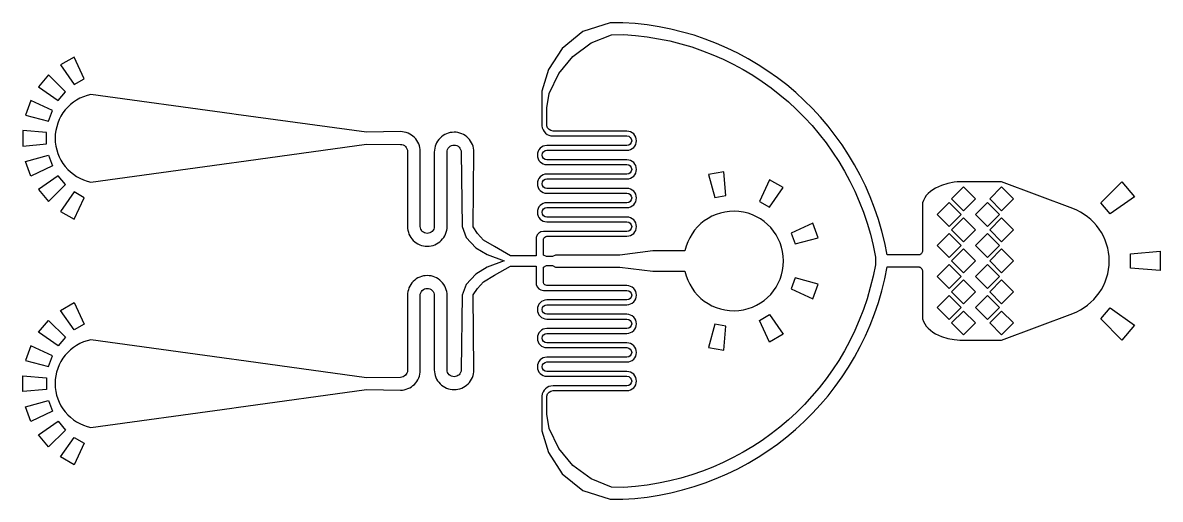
# Model space of a CAD drawing. Extents: x 123768 to 135680, y 30280 to 35272.
import ezdxf

# ---------------------------------------------------------------- set-up
doc = ezdxf.new("R2010")
doc.units = 13
doc.header["$MEASUREMENT"] = 0
for name, color, linetype in [('device1', 1, 'Continuous'), ('device2', 5, 'Continuous'), ('device3', 3, 'Continuous')]:
    doc.layers.add(name, color=color, linetype=linetype)

# ---------------------------------------------------------------- blocks, each defined once
blk = doc.blocks.new('*U9')
blk.add_lwpolyline([(-125, 0), (0, -125), (125, 0), (0, 125)], close=True)
blk = doc.blocks.new('*U10')
at = {"layer": 'device2', "color": 0, "linetype": 'ByBlock', "lineweight": -2, "transparency": 16777216}
for p in [(0, 1300), (0, 975), (0, 650), (0, 325), (0, 0)]:
    blk.add_blockref('*U9', p, dxfattribs=at)
blk = doc.blocks.new('*U11')
blk.add_lwpolyline([(-125, 0), (0, -125), (125, 0), (0, 125)], close=True)
blk = doc.blocks.new('*U13')
at = {"layer": 'device2', "color": 0, "linetype": 'ByBlock', "lineweight": -2, "transparency": 16777216}
for p in [(0, 975), (0, 650), (0, 325), (0, 0)]:
    blk.add_blockref('*U11', p, dxfattribs=at)
blk = doc.blocks.new('*U18')
blk.add_lwpolyline([(-125, 0), (0, -125), (125, 0), (0, 125)], close=True)
blk = doc.blocks.new('*U20')
at = {"layer": 'device2', "color": 0, "linetype": 'ByBlock', "lineweight": -2, "transparency": 16777216}
for p in [(0, 1300), (0, 975), (0, 650), (0, 325), (0, 0)]:
    blk.add_blockref('*U18', p, dxfattribs=at)
blk = doc.blocks.new('*U21')
blk.add_lwpolyline([(-125, 0), (0, -125), (125, 0), (0, 125)], close=True)
blk = doc.blocks.new('*U22')
at = {"layer": 'device2', "color": 0, "linetype": 'ByBlock', "lineweight": -2, "transparency": 16777216}
for p in [(0, 975), (0, 650), (0, 325), (0, 0)]:
    blk.add_blockref('*U21', p, dxfattribs=at)

msp = doc.modelspace()

# ---------------------------------------------------------------- linework, layer by layer
at = {"layer": 'device1'}
msp.add_lwpolyline([(132820, 32714), (133153, 32714), (133157, 32714), (133160, 32713), (133164, 32712), (133167, 32710), (133170, 32708), (133173, 32705), (133179, 32699), (133183, 32693), (133187, 32685), (133189, 32678), (133190, 32674), (133190, 32671), (133190, 32197), (133192, 32169), (133200, 32142), (133213, 32117), (133229, 32093), (133249, 32071), (133273, 32050), (133299, 32031), (133328, 32014), (133390, 31986), (133455, 31965), (133521, 31952), (133552, 31949), (133582, 31947), (134019, 31947), (134763, 32227, 0.695466), (134763, 33326), (134019, 33606), (133582, 33606), (133552, 33605), (133521, 33602), (133455, 33589), (133390, 33568), (133328, 33539), (133299, 33522), (133273, 33503), (133249, 33483), (133229, 33461), (133213, 33437), (133200, 33411), (133192, 33384), (133190, 33356), (133190, 32883), (133190, 32879), (133189, 32876), (133187, 32868), (133183, 32861), (133179, 32854), (133173, 32848), (133170, 32846), (133167, 32843), (133164, 32842), (133160, 32840), (133157, 32840), (133153, 32839), (132820, 32839, 0.350791), (130051, 35272), (129920, 35271), (129633, 35181), (129416, 35004), (129275, 34783), (129205, 34556), (129205, 34192, 0.400951), (129321, 34086), (130095, 34086, -1), (130095, 33986), (129257, 33986, 1), (129257, 33786), (130095, 33786, -1), (130095, 33686), (129257, 33686, 1), (129257, 33486), (130095, 33486, -1), (130095, 33386), (129257, 33386, 1), (129257, 33186), (130095, 33186, -1), (130095, 33086), (129222, 33086, 0.350364), (129143, 33023), (129143, 32831), (128876, 32831), (128708, 32927), (128592, 32995), (128530, 33065), (128485, 33133), (128493, 33917, 0.414214), (128285, 34125, 0.414214), (128078, 33917), (128078, 33138, -0.414214), (128004, 33065, -0.414214), (127930, 33138), (127930, 33923, 0.414214), (127723, 34131), (127367, 34125), (126004, 34312), (125956, 34319), (124482, 34521, 0.816497), (124482, 33603), (125955, 33806), (126005, 33813), (127367, 34000), (127723, 33997, -0.414214), (127797, 33923), (127797, 33138, 0.414214), (128004, 32931, 0.414214), (128212, 33138), (128212, 33917, -0.414214), (128285, 33991, -0.414214), (128359, 33917), (128368, 33136), (128412, 33023), (128511, 32915), (128632, 32843), (128633, 32843), (128809, 32777), (128633, 32711), (128632, 32710), (128511, 32638), (128412, 32530), (128368, 32418), (128359, 31636, -0.414214), (128285, 31563, -0.414214), (128212, 31636), (128212, 32415, 0.414214), (128004, 32623, 0.414214), (127797, 32415), (127797, 31630, -0.414214), (127723, 31557), (127367, 31553), (126005, 31741), (125955, 31748), (124482, 31951, 0.816497), (124482, 31032), (125956, 31235), (126004, 31241), (127367, 31428), (127723, 31423, 0.414214), (127930, 31630), (127930, 32415, -0.414214), (128004, 32489, -0.414214), (128078, 32415), (128078, 31636, 0.414214), (128285, 31429, 0.414214), (128493, 31636), (128485, 32421), (128530, 32488), (128592, 32559), (128708, 32627), (128876, 32722), (129143, 32722), (129143, 32531, 0.350364), (129222, 32468), (130095, 32468, -1), (130095, 32368), (129257, 32368, 1), (129257, 32168), (130095, 32168, -1), (130095, 32068), (129257, 32068, 1), (129257, 31868), (130095, 31868, -1), (130095, 31768), (129257, 31768, 1), (129257, 31568), (130095, 31568, -1), (130095, 31468), (129321, 31468, 0.400951), (129205, 31361), (129205, 30997), (129205, 30995), (129275, 30769), (129416, 30547), (129633, 30371), (129920, 30280), (130051, 30280, 0.350295), (132820, 32714), (132820, 32714)], format="xyb", dxfattribs=at)
for points in [[(124411, 34685), (124306, 34912), (124164, 34830), (124307, 34625)], [(124216, 34548), (124039, 34725), (123934, 34600), (124139, 34456)], [(124079, 34353), (123852, 34458), (123796, 34305), (124038, 34240)], [(124017, 34122), (123768, 34144), (123768, 33980), (124017, 34002)], [(124079, 33772), (123852, 33666), (123796, 33819), (124038, 33884)], [(124139, 33668), (123934, 33524), (124039, 33399), (124216, 33576)], [(135410, 33449), (135154, 33270), (135058, 33384), (135279, 33605)], [(124308, 33499), (124164, 33294), (124306, 33213), (124411, 33439)], [(135369, 32852), (135680, 32879), (135680, 32675), (135369, 32702)], [(124308, 32055), (124164, 32259), (124306, 32341), (124411, 32114)], [(135279, 31948), (135058, 32169), (135154, 32284), (135410, 32105)], [(124139, 31886), (123934, 32029), (124039, 32154), (124216, 31977)], [(124079, 31782), (123852, 31888), (123796, 31734), (124038, 31669)], [(124017, 31431), (123768, 31410), (123768, 31573), (124017, 31551)], [(124079, 31201), (123852, 31095), (123796, 31249), (124038, 31313)], [(124216, 31005), (124039, 30828), (123934, 30954), (124139, 31097)], [(124411, 30868), (124306, 30642), (124164, 30723), (124307, 30928)]]:
    msp.add_lwpolyline(points, close=True, dxfattribs=at)
at = {"layer": 'device2'}
msp.add_lwpolyline([(130062, 30404), (129935, 30406), (129721, 30492), (129530, 30632), (129383, 30810), (129280, 31022), (129255, 31171), (129255, 31361, -0.316626), (129321, 31418), (130095, 31418, 1), (130095, 31618), (129257, 31618, -1), (129257, 31718), (130095, 31718, 1), (130095, 31918), (129257, 31918, -1), (129257, 32018), (130095, 32018, 1), (130095, 32218), (129257, 32218, -1), (129257, 32318), (130095, 32318, 1), (130095, 32518), (129257, 32518, -0.316322), (129221, 32549), (129221, 32713), (129253, 32729), (129315, 32729), (129346, 32713), (130021, 32713), (130367, 32670), (130703, 32670, 9.73489), (130703, 32882), (130367, 32882), (130021, 32838), (129346, 32838), (129315, 32823), (129253, 32823), (129221, 32838), (129221, 33005, -0.316322), (129257, 33036), (130095, 33036, 1), (130095, 33236), (129257, 33236, -1), (129257, 33336), (130095, 33336, 1), (130095, 33536), (129257, 33536, -1), (129257, 33636), (130095, 33636, 1), (130095, 33836), (129257, 33836, -1), (129257, 33936), (130095, 33936, 1), (130095, 34136), (129321, 34136, -0.316626), (129255, 34192), (129255, 34382), (129280, 34532), (129383, 34742), (129530, 34920), (129721, 35060), (129935, 35146), (130062, 35148, -0.348831), (132697, 32817), (132697, 32736, -0.348357)], format="xyb", close=True, dxfattribs=at)
at = {"layer": 'device3'}
for points in [[(131132, 33462), (131110, 33711), (130950, 33682), (131014, 33441)], [(131483, 33400), (131587, 33340), (131730, 33545), (131588, 33626)], [(131856, 32955), (132098, 33019), (132042, 33173), (131815, 33067)], [(131856, 32599), (131815, 32486), (132042, 32381), (132098, 32534)], [(131587, 32214), (131730, 32009), (131588, 31927), (131483, 32154)], [(131014, 32113), (130950, 31871), (131110, 31843), (131132, 32092)]]:
    msp.add_lwpolyline(points, close=True, dxfattribs=at)

# ---------------------------------------------------------------- block references
at = {"layer": 'device2'}
for name, p in [('*U20', (133619, 32127)), ('*U10', (134019, 32127)), ('*U22', (133470, 32289)), ('*U13', (133870, 32289))]:
    msp.add_blockref(name, p, dxfattribs=at)

doc.saveas('drawing.dxf')
